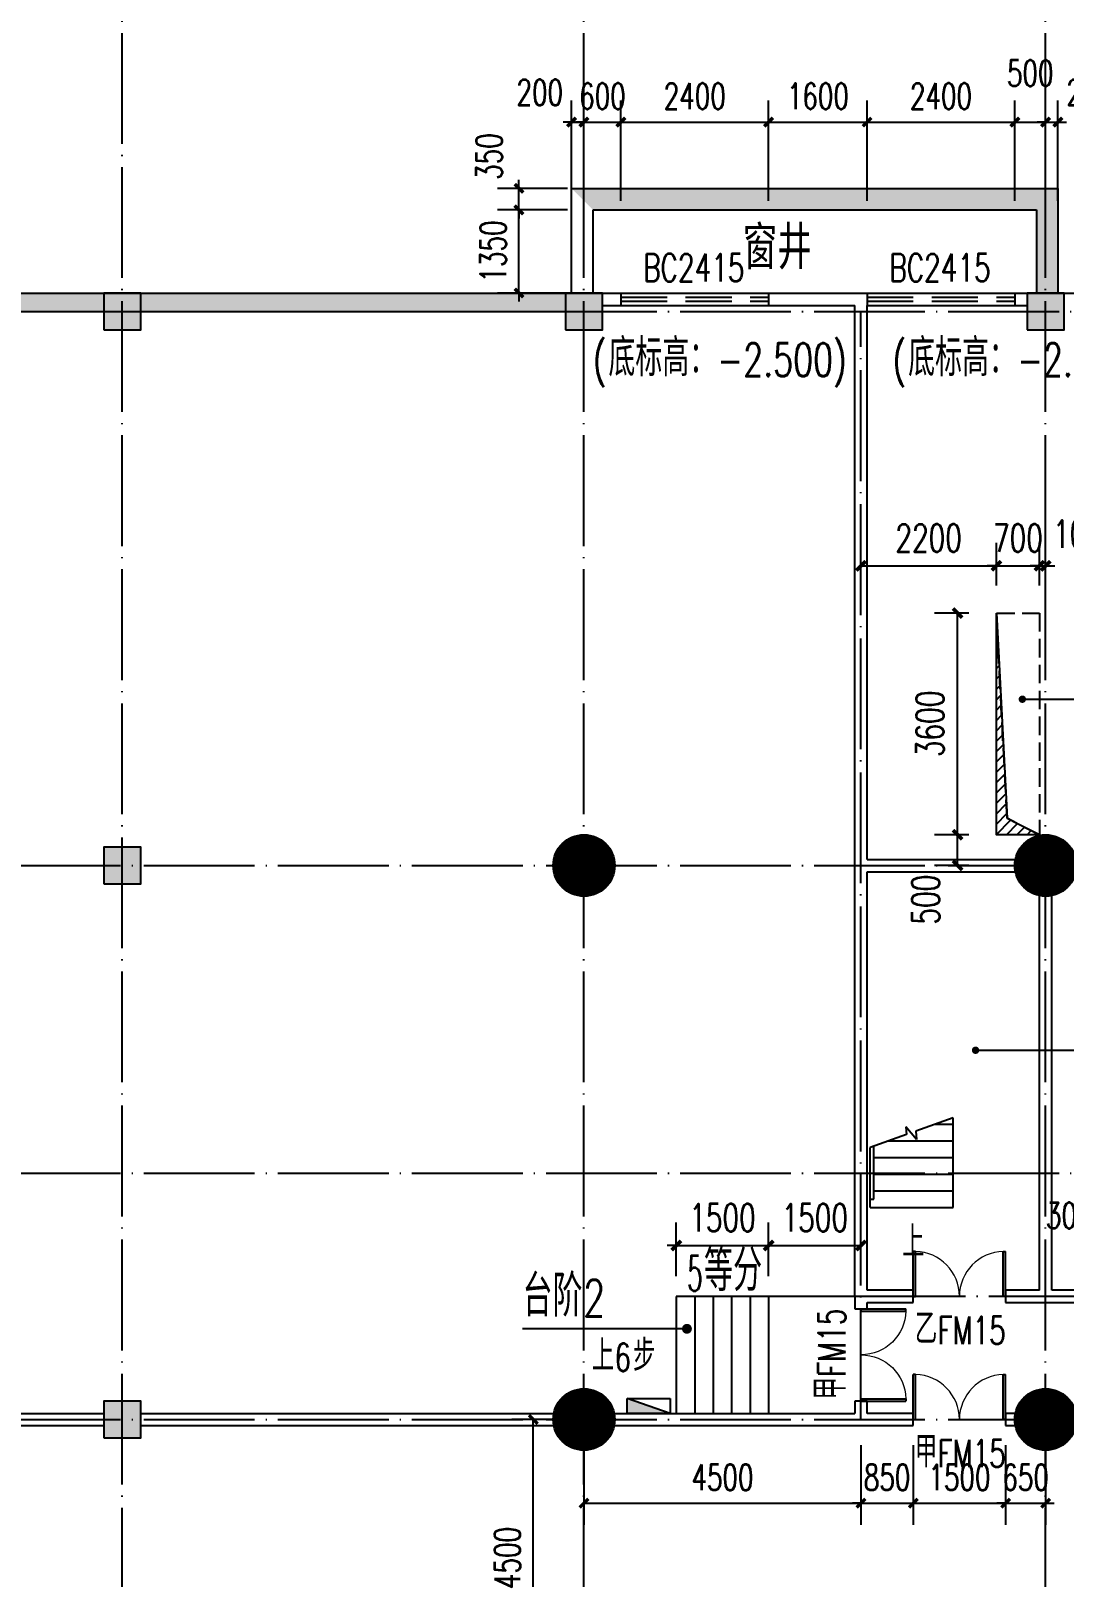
# Model space of a CAD drawing. Extents: x 246015 to 608740, y -108003 to 88400.
# Drawn here: x 428869 to 445654, y 21979 to 47097 of the extents above; entities that cross this region are included whole.
import ezdxf

# ---------------------------------------------------------------- set-up
doc = ezdxf.new("R2010")
doc.units = 0
doc.header["$LTSCALE"] = 3000
doc.header["$MEASUREMENT"] = 0
doc.header["$PDMODE"] = 1
doc.linetypes.add('DASH', pattern=[0.35, 0.25, -0.1])
doc.linetypes.add('DOTE', pattern=[2.42, 2, -0.2, 0.02, -0.2])
doc.layers.get('0').update_dxf_attribs({"linetype": 'CONTINUOUS'})
doc.layers.get('DEFPOINTS').update_dxf_attribs({"linetype": 'CONTINUOUS'})
for name, color, linetype in [('column', 9, 'CONTINUOUS'), ('DIM_LEAD', 3, 'CONTINUOUS'), ('DIM_SYMB', 3, 'CONTINUOUS'), ('dote', 1, 'DOTE'), ('PUB_DIM', 3, 'CONTINUOUS'), ('PUB_HATCH', 8, 'CONTINUOUS'), ('PUB_TEXT', 7, 'CONTINUOUS'), ('stair', 2, 'CONTINUOUS'), ('WALL', 9, 'CONTINUOUS'), ('WINDOW', 4, 'CONTINUOUS'), ('WINDOW_TEXT', 7, 'CONTINUOUS'), ('墙体-钢筋混凝土墙', 50, 'CONTINUOUS'), ('楼板洞口', 4, 'CONTINUOUS'), ('消火栓', 6, 'CONTINUOUS'), ('集水坑', 2, 'CONTINUOUS')]:
    doc.layers.add(name, color=color, linetype=linetype)
doc.layers.add('红线', color=7, linetype='CONTINUOUS', true_color=0xe0150b)
doc.styles.add('_SIMPLEX', font='SIMPLEX', dxfattribs={"width": 0.8, "bigfont": 'HZTXT'})
doc.styles.add('_TCH_DIM', font='SIMPLEX', dxfattribs={"bigfont": 'GBCBIG'})
doc.styles.add('_TCH_WINDOW', font='SIMPLEX', dxfattribs={"bigfont": 'GBCBIG'})
doc.styles.add('DIM_FONT', font='simplex.shx', dxfattribs={"width": 0.7, "bigfont": 'hztxt.shx'})
doc.dimstyles.new('DIMN140', dxfattribs={"dimscale": 1.4, "dimtxt": 300, "dimasz": 100, "dimexe": 250, "dimexo": 300, "dimgap": 150, "dimtad": 1, "dimdec": 0, "dimzin": 0, "dimdsep": 46, "dimtxsty": 'DIM_FONT', "dimblk": 'ARCHTICK', "dimcen": 0.09, "dimclrt": 7, "dimazin": 2, "dimtfac": 1, "dimtdec": 0, "dimtix": 1, "dimtmove": 2, "dimatfit": 3, "dimfxl": 0, "dimtolj": 1, "dimtzin": 0, "dimarcsym": 0})
doc.dimstyles.new('DIMN150', dxfattribs={"dimscale": 1.5, "dimtxt": 300, "dimasz": 100, "dimexe": 250, "dimexo": 300, "dimgap": 150, "dimtad": 1, "dimdec": 0, "dimzin": 0, "dimdsep": 46, "dimtxsty": 'DIM_FONT', "dimblk": 'ARCHTICK', "dimcen": 0.09, "dimclrt": 7, "dimazin": 2, "dimtfac": 1, "dimtdec": 0, "dimtix": 1, "dimtmove": 2, "dimatfit": 3, "dimfxl": 0, "dimtolj": 1, "dimtzin": 0, "dimarcsym": 0})

# ---------------------------------------------------------------- blocks, each defined once
blk = doc.blocks.new('_ARCHTICK')
at = {"color": 0, "linetype": 'ByBlock', "const_width": 0.4}
blk.add_lwpolyline([(-0.5, -0.5), (0.5, 0.5)], dxfattribs=at)
blk = doc.blocks.new('*D272')
at = {"layer": 'DEFPOINTS', "color": 0}
for p in [(444704, 24539), (445354, 24539), (445354, 23179)]:
    blk.add_point(p, dxfattribs=at)
at = {"layer": 'PUB_DIM', "color": 0, "lineweight": -2}
for p, q in [((444704, 24119), (444704, 22829)), ((445354, 24119), (445354, 22829)), ((444704, 23179), (444564, 23179)), ((444704, 23179), (445354, 23179)), ((445354, 23179), (445494, 23179))]:
    blk.add_line(p, q, dxfattribs=at)
at = {"layer": 'PUB_DIM', "color": 0, "lineweight": -2, "xscale": 140, "yscale": 140, "zscale": 140}
blk.add_blockref('_ARCHTICK', (444704, 23179), dxfattribs=at)
at = {"layer": 'PUB_DIM', "color": 0, "lineweight": -2, "xscale": 140, "yscale": 140, "zscale": 140, "rotation": 180}
blk.add_blockref('_ARCHTICK', (445354, 23179), dxfattribs=at)
at = {"layer": 'PUB_DIM', "color": 7, "insert": (445029, 23599), "char_height": 420, "attachment_point": 5, "style": 'DIM_FONT'}
blk.add_mtext('\\A1;650', dxfattribs=at)
blk = doc.blocks.new('*D273')
at = {"layer": 'DEFPOINTS', "color": 0}
for p in [(443204, 24539), (444704, 24539), (444704, 23179)]:
    blk.add_point(p, dxfattribs=at)
at = {"layer": 'PUB_DIM', "color": 0, "lineweight": -2}
for p, q in [((443204, 24119), (443204, 22829)), ((444704, 24119), (444704, 22829)), ((443204, 23179), (444704, 23179))]:
    blk.add_line(p, q, dxfattribs=at)
at = {"layer": 'PUB_DIM', "color": 0, "lineweight": -2, "xscale": 140, "yscale": 140, "zscale": 140, "rotation": 180}
blk.add_blockref('_ARCHTICK', (443204, 23179), dxfattribs=at)
at = {"layer": 'PUB_DIM', "color": 0, "lineweight": -2, "xscale": 140, "yscale": 140, "zscale": 140}
blk.add_blockref('_ARCHTICK', (444704, 23179), dxfattribs=at)
at = {"layer": 'PUB_DIM', "color": 7, "insert": (443954, 23599), "char_height": 420, "attachment_point": 5, "style": 'DIM_FONT'}
blk.add_mtext('\\A1;1500', dxfattribs=at)
blk = doc.blocks.new('*D274')
at = {"layer": 'DEFPOINTS', "color": 0}
for p in [(442354, 24539), (443204, 24539), (443204, 23179)]:
    blk.add_point(p, dxfattribs=at)
at = {"layer": 'PUB_DIM', "color": 0, "lineweight": -2}
for p, q in [((442354, 24119), (442354, 22829)), ((443204, 24119), (443204, 22829)), ((442354, 23179), (442214, 23179)), ((442354, 23179), (443204, 23179)), ((443204, 23179), (443344, 23179))]:
    blk.add_line(p, q, dxfattribs=at)
at = {"layer": 'PUB_DIM', "color": 0, "lineweight": -2, "xscale": 140, "yscale": 140, "zscale": 140}
blk.add_blockref('_ARCHTICK', (442354, 23179), dxfattribs=at)
at = {"layer": 'PUB_DIM', "color": 0, "lineweight": -2, "xscale": 140, "yscale": 140, "zscale": 140, "rotation": 180}
blk.add_blockref('_ARCHTICK', (443204, 23179), dxfattribs=at)
at = {"layer": 'PUB_DIM', "color": 7, "insert": (442779, 23599), "char_height": 420, "attachment_point": 5, "style": 'DIM_FONT'}
blk.add_mtext('\\A1;850', dxfattribs=at)
blk = doc.blocks.new('*D275')
at = {"layer": 'DEFPOINTS', "color": 0}
for p in [(437854, 24539), (442354, 24539), (442354, 23179)]:
    blk.add_point(p, dxfattribs=at)
at = {"layer": 'PUB_DIM', "color": 0, "lineweight": -2}
for p, q in [((437854, 24119), (437854, 22829)), ((442354, 24119), (442354, 22829)), ((437854, 23179), (442354, 23179))]:
    blk.add_line(p, q, dxfattribs=at)
at = {"layer": 'PUB_DIM', "color": 0, "lineweight": -2, "xscale": 140, "yscale": 140, "zscale": 140, "rotation": 180}
blk.add_blockref('_ARCHTICK', (437854, 23179), dxfattribs=at)
at = {"layer": 'PUB_DIM', "color": 0, "lineweight": -2, "xscale": 140, "yscale": 140, "zscale": 140}
blk.add_blockref('_ARCHTICK', (442354, 23179), dxfattribs=at)
at = {"layer": 'PUB_DIM', "color": 7, "insert": (440104, 23599), "char_height": 420, "attachment_point": 5, "style": 'DIM_FONT'}
blk.add_mtext('\\A1;4500', dxfattribs=at)
blk = doc.blocks.new('*D544')
at = {"layer": 'DEFPOINTS', "color": 0}
for p in [(437030, 24539), (437854, 24539), (437854, 20039)]:
    blk.add_point(p, dxfattribs=at)
at = {"layer": 'PUB_DIM', "color": 0, "lineweight": -2}
for p, q in [((437434, 24539), (436680, 24539)), ((437030, 20039), (437030, 24539)), ((437434, 20039), (436680, 20039))]:
    blk.add_line(p, q, dxfattribs=at)
at = {"layer": 'PUB_DIM', "color": 0, "lineweight": -2, "xscale": 140, "yscale": 140, "zscale": 140}
for p, rotation in [((437030, 24539), 90), ((437030, 20039), 270)]:
    blk.add_blockref('_ARCHTICK', p, dxfattribs=dict(at, rotation=rotation))
at = {"layer": 'PUB_DIM', "color": 7, "insert": (436610, 22289), "char_height": 420, "attachment_point": 5, "rotation": 90, "style": 'DIM_FONT'}
blk.add_mtext('\\A1;4500', dxfattribs=at)
blk = doc.blocks.new('*D546')
at = {"layer": 'DEFPOINTS', "color": 0}
for p in [(446554, 27370), (446254, 26439), (446554, 26439)]:
    blk.add_point(p, dxfattribs=at)
at = {"layer": 'PUB_DIM', "color": 0, "lineweight": -2}
for p, q in [((446254, 26859), (446254, 27720)), ((446554, 26859), (446554, 27720)), ((446254, 27370), (446114, 27370)), ((446254, 27370), (446554, 27370)), ((446554, 27370), (446694, 27370))]:
    blk.add_line(p, q, dxfattribs=at)
at = {"layer": 'PUB_DIM', "color": 0, "lineweight": -2, "xscale": 140, "yscale": 140, "zscale": 140}
blk.add_blockref('_ARCHTICK', (446254, 27370), dxfattribs=at)
at = {"layer": 'PUB_DIM', "color": 0, "lineweight": -2, "xscale": 140, "yscale": 140, "zscale": 140, "rotation": 180}
blk.add_blockref('_ARCHTICK', (446554, 27370), dxfattribs=at)
at = {"layer": 'PUB_DIM', "color": 7, "insert": (445736, 27853), "char_height": 420, "attachment_point": 5, "style": 'DIM_FONT'}
blk.add_mtext('\\A1;300', dxfattribs=at)
blk = doc.blocks.new('*D602')
at = {"layer": 'DEFPOINTS', "color": 0}
for p in [(437854, 45616), (437654, 43916), (437854, 43916)]:
    blk.add_point(p, dxfattribs=at)
at = {"layer": 'PUB_DIM', "color": 0, "lineweight": -2}
for p, q in [((437654, 44336), (437654, 45966)), ((437854, 44336), (437854, 45966)), ((437654, 45616), (437514, 45616)), ((437654, 45616), (437854, 45616)), ((437854, 45616), (437994, 45616))]:
    blk.add_line(p, q, dxfattribs=at)
at = {"layer": 'PUB_DIM', "color": 0, "lineweight": -2, "xscale": 140, "yscale": 140, "zscale": 140}
blk.add_blockref('_ARCHTICK', (437654, 45616), dxfattribs=at)
at = {"layer": 'PUB_DIM', "color": 0, "lineweight": -2, "xscale": 140, "yscale": 140, "zscale": 140, "rotation": 180}
blk.add_blockref('_ARCHTICK', (437854, 45616), dxfattribs=at)
at = {"layer": 'PUB_DIM', "color": 7, "insert": (437136, 46099), "char_height": 420, "attachment_point": 5, "style": 'DIM_FONT'}
blk.add_mtext('\\A1;200', dxfattribs=at)
blk = doc.blocks.new('*D603')
at = {"layer": 'DEFPOINTS', "color": 0}
for p in [(438454, 45616), (437854, 43916), (438454, 43916)]:
    blk.add_point(p, dxfattribs=at)
at = {"layer": 'PUB_DIM', "color": 0, "lineweight": -2}
for p, q in [((437854, 44336), (437854, 45966)), ((438454, 44336), (438454, 45966)), ((437854, 45616), (437714, 45616)), ((437854, 45616), (438454, 45616)), ((438454, 45616), (438594, 45616))]:
    blk.add_line(p, q, dxfattribs=at)
at = {"layer": 'PUB_DIM', "color": 0, "lineweight": -2, "xscale": 140, "yscale": 140, "zscale": 140}
blk.add_blockref('_ARCHTICK', (437854, 45616), dxfattribs=at)
at = {"layer": 'PUB_DIM', "color": 0, "lineweight": -2, "xscale": 140, "yscale": 140, "zscale": 140, "rotation": 180}
blk.add_blockref('_ARCHTICK', (438454, 45616), dxfattribs=at)
at = {"layer": 'PUB_DIM', "color": 7, "insert": (438154, 46036), "char_height": 420, "attachment_point": 5, "style": 'DIM_FONT'}
blk.add_mtext('\\A1;600', dxfattribs=at)
blk = doc.blocks.new('*D604')
at = {"layer": 'DEFPOINTS', "color": 0}
for p in [(440854, 45616), (438454, 43916), (440854, 43916)]:
    blk.add_point(p, dxfattribs=at)
at = {"layer": 'PUB_DIM', "color": 0, "lineweight": -2}
for p, q in [((438454, 44336), (438454, 45966)), ((440854, 44336), (440854, 45966)), ((438454, 45616), (440854, 45616))]:
    blk.add_line(p, q, dxfattribs=at)
at = {"layer": 'PUB_DIM', "color": 0, "lineweight": -2, "xscale": 140, "yscale": 140, "zscale": 140, "rotation": 180}
blk.add_blockref('_ARCHTICK', (438454, 45616), dxfattribs=at)
at = {"layer": 'PUB_DIM', "color": 0, "lineweight": -2, "xscale": 140, "yscale": 140, "zscale": 140}
blk.add_blockref('_ARCHTICK', (440854, 45616), dxfattribs=at)
at = {"layer": 'PUB_DIM', "color": 7, "insert": (439654, 46036), "char_height": 420, "attachment_point": 5, "style": 'DIM_FONT'}
blk.add_mtext('\\A1;2400', dxfattribs=at)
blk = doc.blocks.new('*D605')
at = {"layer": 'DEFPOINTS', "color": 0}
for p in [(442454, 45616), (440854, 43916), (442454, 43916)]:
    blk.add_point(p, dxfattribs=at)
at = {"layer": 'PUB_DIM', "color": 0, "lineweight": -2}
for p, q in [((440854, 44336), (440854, 45966)), ((442454, 44336), (442454, 45966)), ((440854, 45616), (442454, 45616))]:
    blk.add_line(p, q, dxfattribs=at)
at = {"layer": 'PUB_DIM', "color": 0, "lineweight": -2, "xscale": 140, "yscale": 140, "zscale": 140, "rotation": 180}
blk.add_blockref('_ARCHTICK', (440854, 45616), dxfattribs=at)
at = {"layer": 'PUB_DIM', "color": 0, "lineweight": -2, "xscale": 140, "yscale": 140, "zscale": 140}
blk.add_blockref('_ARCHTICK', (442454, 45616), dxfattribs=at)
at = {"layer": 'PUB_DIM', "color": 7, "insert": (441654, 46036), "char_height": 420, "attachment_point": 5, "style": 'DIM_FONT'}
blk.add_mtext('\\A1;1600', dxfattribs=at)
blk = doc.blocks.new('*D606')
at = {"layer": 'DEFPOINTS', "color": 0}
for p in [(444854, 45616), (442454, 43916), (444854, 43916)]:
    blk.add_point(p, dxfattribs=at)
at = {"layer": 'PUB_DIM', "color": 0, "lineweight": -2}
for p, q in [((442454, 44336), (442454, 45966)), ((444854, 44336), (444854, 45966)), ((442454, 45616), (444854, 45616))]:
    blk.add_line(p, q, dxfattribs=at)
at = {"layer": 'PUB_DIM', "color": 0, "lineweight": -2, "xscale": 140, "yscale": 140, "zscale": 140, "rotation": 180}
blk.add_blockref('_ARCHTICK', (442454, 45616), dxfattribs=at)
at = {"layer": 'PUB_DIM', "color": 0, "lineweight": -2, "xscale": 140, "yscale": 140, "zscale": 140}
blk.add_blockref('_ARCHTICK', (444854, 45616), dxfattribs=at)
at = {"layer": 'PUB_DIM', "color": 7, "insert": (443654, 46036), "char_height": 420, "attachment_point": 5, "style": 'DIM_FONT'}
blk.add_mtext('\\A1;2400', dxfattribs=at)
blk = doc.blocks.new('*D607')
at = {"layer": 'DEFPOINTS', "color": 0}
for p in [(445354, 45616), (444854, 43916), (445354, 43916)]:
    blk.add_point(p, dxfattribs=at)
at = {"layer": 'PUB_DIM', "color": 0, "lineweight": -2}
for p, q in [((444854, 44336), (444854, 45966)), ((445354, 44336), (445354, 45966)), ((444854, 45616), (445354, 45616))]:
    blk.add_line(p, q, dxfattribs=at)
at = {"layer": 'PUB_DIM', "color": 0, "lineweight": -2, "xscale": 140, "yscale": 140, "zscale": 140, "rotation": 180}
blk.add_blockref('_ARCHTICK', (444854, 45616), dxfattribs=at)
at = {"layer": 'PUB_DIM', "color": 0, "lineweight": -2, "xscale": 140, "yscale": 140, "zscale": 140}
blk.add_blockref('_ARCHTICK', (445354, 45616), dxfattribs=at)
at = {"layer": 'PUB_DIM', "color": 7, "insert": (445104, 46410), "char_height": 420, "attachment_point": 5, "style": 'DIM_FONT'}
blk.add_mtext('\\A1;500', dxfattribs=at)
blk = doc.blocks.new('*D608')
at = {"layer": 'DEFPOINTS', "color": 0}
for p in [(445554, 45616), (445354, 43916), (445554, 43916)]:
    blk.add_point(p, dxfattribs=at)
at = {"layer": 'PUB_DIM', "color": 0, "lineweight": -2}
for p, q in [((445354, 44336), (445354, 45966)), ((445554, 44336), (445554, 45966)), ((445354, 45616), (445214, 45616)), ((445354, 45616), (445554, 45616)), ((445554, 45616), (445694, 45616))]:
    blk.add_line(p, q, dxfattribs=at)
at = {"layer": 'PUB_DIM', "color": 0, "lineweight": -2, "xscale": 140, "yscale": 140, "zscale": 140}
blk.add_blockref('_ARCHTICK', (445354, 45616), dxfattribs=at)
at = {"layer": 'PUB_DIM', "color": 0, "lineweight": -2, "xscale": 140, "yscale": 140, "zscale": 140, "rotation": 180}
blk.add_blockref('_ARCHTICK', (445554, 45616), dxfattribs=at)
at = {"layer": 'PUB_DIM', "color": 7, "insert": (446072, 46099), "char_height": 420, "attachment_point": 5, "style": 'DIM_FONT'}
blk.add_mtext('\\A1;200', dxfattribs=at)
blk = doc.blocks.new('*D620')
at = {"layer": 'DEFPOINTS', "color": 0}
for p in [(436798, 44189), (438004, 44189), (438004, 42839)]:
    blk.add_point(p, dxfattribs=at)
at = {"layer": 'PUB_DIM', "color": 0, "lineweight": -2}
for p, q in [((436798, 44189), (436798, 44329)), ((437584, 44189), (436448, 44189)), ((436798, 42839), (436798, 44189)), ((437584, 42839), (436448, 42839)), ((436798, 42839), (436798, 42699))]:
    blk.add_line(p, q, dxfattribs=at)
at = {"layer": 'PUB_DIM', "color": 0, "lineweight": -2, "xscale": 140, "yscale": 140, "zscale": 140}
for p, rotation in [((436798, 44189), 270), ((436798, 42839), 90)]:
    blk.add_blockref('_ARCHTICK', p, dxfattribs=dict(at, rotation=rotation))
at = {"layer": 'PUB_DIM', "color": 7, "insert": (436378, 43514), "char_height": 420, "attachment_point": 5, "rotation": 90, "style": 'DIM_FONT'}
blk.add_mtext('\\A1;1350', dxfattribs=at)
blk = doc.blocks.new('*D621')
at = {"layer": 'DEFPOINTS', "color": 0}
for p in [(436798, 44539), (438004, 44539), (438004, 44189)]:
    blk.add_point(p, dxfattribs=at)
at = {"layer": 'PUB_DIM', "color": 0, "lineweight": -2}
for p, q in [((437584, 44539), (436448, 44539)), ((436798, 44539), (436798, 44679)), ((436798, 44189), (436798, 44539)), ((437584, 44189), (436448, 44189)), ((436798, 44189), (436798, 44049))]:
    blk.add_line(p, q, dxfattribs=at)
at = {"layer": 'PUB_DIM', "color": 0, "lineweight": -2, "xscale": 140, "yscale": 140, "zscale": 140}
for p, rotation in [((436798, 44539), 270), ((436798, 44189), 90)]:
    blk.add_blockref('_ARCHTICK', p, dxfattribs=dict(at, rotation=rotation))
at = {"layer": 'PUB_DIM', "color": 7, "insert": (436315, 45057), "char_height": 420, "attachment_point": 5, "rotation": 90, "style": 'DIM_FONT'}
blk.add_mtext('\\A1;350', dxfattribs=at)
blk = doc.blocks.new('*D673')
at = {"layer": 'DEFPOINTS', "color": 0}
for p in [(443924, 37639), (444554, 37639), (444554, 34039)]:
    blk.add_point(p, dxfattribs=at)
at = {"layer": 'PUB_DIM', "color": 0, "lineweight": -2}
for p, q in [((444104, 37639), (443549, 37639)), ((443924, 34039), (443924, 37639)), ((444104, 34039), (443549, 34039))]:
    blk.add_line(p, q, dxfattribs=at)
at = {"layer": 'PUB_DIM', "color": 0, "lineweight": -2, "xscale": 150, "yscale": 150, "zscale": 150}
for p, rotation in [((443924, 37639), 90), ((443924, 34039), 270)]:
    blk.add_blockref('_ARCHTICK', p, dxfattribs=dict(at, rotation=rotation))
at = {"layer": 'PUB_DIM', "color": 7, "insert": (443474, 35839), "char_height": 450, "attachment_point": 5, "rotation": 90, "style": 'DIM_FONT'}
blk.add_mtext('\\A1;3600', dxfattribs=at)
blk = doc.blocks.new('*D674')
at = {"layer": 'DEFPOINTS', "color": 0}
for p in [(443924, 34039), (444554, 34039), (444554, 33539)]:
    blk.add_point(p, dxfattribs=at)
at = {"layer": 'PUB_DIM', "color": 0, "lineweight": -2}
for p, q in [((444104, 34039), (443549, 34039)), ((443924, 33539), (443924, 34039)), ((444104, 33539), (443549, 33539))]:
    blk.add_line(p, q, dxfattribs=at)
at = {"layer": 'PUB_DIM', "color": 0, "lineweight": -2, "xscale": 150, "yscale": 150, "zscale": 150}
for p, rotation in [((443924, 34039), 90), ((443924, 33539), 270)]:
    blk.add_blockref('_ARCHTICK', p, dxfattribs=dict(at, rotation=rotation))
at = {"layer": 'PUB_DIM', "color": 7, "insert": (443407, 32984), "char_height": 450, "attachment_point": 5, "rotation": 90, "style": 'DIM_FONT'}
blk.add_mtext('\\A1;500', dxfattribs=at)
blk = doc.blocks.new('*D675')
at = {"layer": 'DEFPOINTS', "color": 0}
for p in [(445354, 38408), (445254, 37639), (445354, 37639)]:
    blk.add_point(p, dxfattribs=at)
at = {"layer": 'PUB_DIM', "color": 0, "lineweight": -2}
for p, q in [((445254, 38089), (445254, 38783)), ((445354, 38089), (445354, 38783)), ((445254, 38408), (445104, 38408)), ((445254, 38408), (445354, 38408)), ((445354, 38408), (445504, 38408))]:
    blk.add_line(p, q, dxfattribs=at)
at = {"layer": 'PUB_DIM', "color": 0, "lineweight": -2, "xscale": 150, "yscale": 150, "zscale": 150}
blk.add_blockref('_ARCHTICK', (445254, 38408), dxfattribs=at)
at = {"layer": 'PUB_DIM', "color": 0, "lineweight": -2, "xscale": 150, "yscale": 150, "zscale": 150, "rotation": 180}
blk.add_blockref('_ARCHTICK', (445354, 38408), dxfattribs=at)
at = {"layer": 'PUB_DIM', "color": 7, "insert": (445879, 38925), "char_height": 450, "attachment_point": 5, "style": 'DIM_FONT'}
blk.add_mtext('\\A1;100', dxfattribs=at)
blk = doc.blocks.new('*D676')
at = {"layer": 'DEFPOINTS', "color": 0}
for p in [(445254, 38408), (444554, 37639), (445254, 37639)]:
    blk.add_point(p, dxfattribs=at)
at = {"layer": 'PUB_DIM', "color": 0, "lineweight": -2}
for p, q in [((444554, 38089), (444554, 38783)), ((445254, 38089), (445254, 38783)), ((444554, 38408), (444404, 38408)), ((444554, 38408), (445254, 38408)), ((445254, 38408), (445404, 38408))]:
    blk.add_line(p, q, dxfattribs=at)
at = {"layer": 'PUB_DIM', "color": 0, "lineweight": -2, "xscale": 150, "yscale": 150, "zscale": 150}
blk.add_blockref('_ARCHTICK', (444554, 38408), dxfattribs=at)
at = {"layer": 'PUB_DIM', "color": 0, "lineweight": -2, "xscale": 150, "yscale": 150, "zscale": 150, "rotation": 180}
blk.add_blockref('_ARCHTICK', (445254, 38408), dxfattribs=at)
at = {"layer": 'PUB_DIM', "color": 7, "insert": (444904, 38858), "char_height": 450, "attachment_point": 5, "style": 'DIM_FONT'}
blk.add_mtext('\\A1;700', dxfattribs=at)
blk = doc.blocks.new('*D677')
at = {"layer": 'DEFPOINTS', "color": 0}
for p in [(444554, 38408), (442354, 37639), (444554, 37639)]:
    blk.add_point(p, dxfattribs=at)
at = {"layer": 'PUB_DIM', "color": 0, "lineweight": -2}
for p, q in [((442354, 38089), (442354, 38783)), ((444554, 38089), (444554, 38783)), ((442354, 38408), (444554, 38408))]:
    blk.add_line(p, q, dxfattribs=at)
at = {"layer": 'PUB_DIM', "color": 0, "lineweight": -2, "xscale": 150, "yscale": 150, "zscale": 150, "rotation": 180}
blk.add_blockref('_ARCHTICK', (442354, 38408), dxfattribs=at)
at = {"layer": 'PUB_DIM', "color": 0, "lineweight": -2, "xscale": 150, "yscale": 150, "zscale": 150}
blk.add_blockref('_ARCHTICK', (444554, 38408), dxfattribs=at)
at = {"layer": 'PUB_DIM', "color": 7, "insert": (443454, 38858), "char_height": 450, "attachment_point": 5, "style": 'DIM_FONT'}
blk.add_mtext('\\A1;2200', dxfattribs=at)
blk = doc.blocks.new('*D973')
at = {"layer": 'DEFPOINTS', "color": 0}
for p in [(442354, 27366), (440854, 26415), (442354, 26415)]:
    blk.add_point(p, dxfattribs=at)
at = {"layer": 'PUB_DIM', "color": 0, "lineweight": -2}
for p, q in [((440854, 26865), (440854, 27741)), ((442354, 26865), (442354, 27741)), ((440854, 27366), (442354, 27366))]:
    blk.add_line(p, q, dxfattribs=at)
at = {"layer": 'PUB_DIM', "color": 0, "lineweight": -2, "xscale": 150, "yscale": 150, "zscale": 150, "rotation": 180}
blk.add_blockref('_ARCHTICK', (440854, 27366), dxfattribs=at)
at = {"layer": 'PUB_DIM', "color": 0, "lineweight": -2, "xscale": 150, "yscale": 150, "zscale": 150}
blk.add_blockref('_ARCHTICK', (442354, 27366), dxfattribs=at)
at = {"layer": 'PUB_DIM', "color": 7, "insert": (441604, 27816), "char_height": 450, "attachment_point": 5, "style": 'DIM_FONT'}
blk.add_mtext('\\A1;1500', dxfattribs=at)
blk = doc.blocks.new('*D974')
at = {"layer": 'DEFPOINTS', "color": 0}
for p in [(440854, 27366), (439354, 26415), (440854, 26415)]:
    blk.add_point(p, dxfattribs=at)
at = {"layer": 'PUB_DIM', "color": 0, "lineweight": -2}
for p, q in [((439354, 26865), (439354, 27741)), ((440854, 26865), (440854, 27741)), ((439354, 27366), (439204, 27366)), ((439354, 27366), (440854, 27366)), ((440854, 27366), (441004, 27366))]:
    blk.add_line(p, q, dxfattribs=at)
at = {"layer": 'PUB_DIM', "color": 0, "lineweight": -2, "xscale": 150, "yscale": 150, "zscale": 150}
blk.add_blockref('_ARCHTICK', (439354, 27366), dxfattribs=at)
at = {"layer": 'PUB_DIM', "color": 0, "lineweight": -2, "xscale": 150, "yscale": 150, "zscale": 150, "rotation": 180}
blk.add_blockref('_ARCHTICK', (440854, 27366), dxfattribs=at)
at = {"layer": 'PUB_DIM', "color": 7, "insert": (440104, 27816), "char_height": 450, "attachment_point": 5, "style": 'DIM_FONT'}
blk.add_mtext('\\A1;1500', dxfattribs=at)
blk = doc.blocks.new('_FZH')
blk.add_lwpolyline([(-0.5, -0.5), (0.5, -0.5), (0.5, 0.5), (-0.5, 0.5)], close=True)
at = {"layer": 'PUB_HATCH'}
blk.add_solid([(-0.5, -0.5), (0.5, -0.5), (-0.5, 0.5), (0.5, 0.5)], dxfattribs=at)
blk = doc.blocks.new('_YZH')
blk.add_circle((0, 0), 0.5)
at = {"layer": 'PUB_HATCH', "const_width": 0.5}
blk.add_lwpolyline([(-0.25, 0, 1), (0.25, 0, 1)], format="xyb", close=True, dxfattribs=at)
blk = doc.blocks.new('$DorLib2D$00000002')
for p, q in [((-0.5, 0), (-0.5, 0.4875)), ((-0.475, 0.4875), (-0.5, 0.4875)), ((-0.475, 0), (-0.475, 0.4875)), ((0.475, 0), (0.475, 0.4875)), ((0.475, 0.4875), (0.5, 0.4875)), ((0.5, 0), (0.5, 0.4875)), ((-0.5, 0), (-0.475, 0)), ((0.5, 0), (0.475, 0))]:
    blk.add_line(p, q)
at = {"lineweight": 13}
for centre, start, end in [((-0.4875, 0), 0, 88.53072), ((0.4875, 0), 91.46928, 180)]:
    blk.add_arc(centre, 0.4875, start, end, dxfattribs=at)
blk = doc.blocks.new('$TwtSys$00000434')
for p, q in [((-0.5, 0.5), (-0.5, -0.5)), ((-0.5, -0.5), (0.5, 0.5)), ((0.5, 0.5), (-0.5, 0.5)), ((0.5, -0.5), (0.5, 0.5)), ((-0.5, -0.5), (0.5, -0.5))]:
    blk.add_line(p, q)
blk.add_solid([(0.5, -0.5), (0.5, 0.5), (-0.5, -0.5)])

msp = doc.modelspace()

# ---------------------------------------------------------------- hatches: boundary and pattern name
at = {"layer": 'PUB_HATCH'}
for points in [[(437653.9, 44538.6), (438003.9, 44188.6), (445203.9, 44188.6), (445553.9, 44538.6)], [(445203.9, 42838.6), (445553.9, 42838.6), (445553.9, 44538.6), (445203.9, 44188.6)], [(437553.9, 42538.6), (437553.9, 42838.6), (423153.9, 42838.6), (423153.9, 42538.6)]]:
    msp.add_hatch(color=256, dxfattribs=at).paths.add_polyline_path(points)
at = {"layer": '楼板洞口'}
h = msp.add_hatch(dxfattribs=at)
h.set_pattern_fill('ANSI31', color=256, scale=75, style=0)
h.set_pattern_definition([(45, (0, 0), (-84.1899, 84.1899), [])])
h.paths.add_polyline_path([(444553.9, 37638.6), (444726.8, 34305.9), (445253.9, 34038.6), (444553.9, 34038.6)])

# ---------------------------------------------------------------- linework, layer by layer
at = {"layer": 'DIM_LEAD'}
for p, q in [((444976.1, 36240.3), (445651.5, 36240.3)), ((445651.5, 36240.3), (448894.1, 36240.3)), ((444215.8, 30537.2), (445198, 30537.2)), ((445198, 30537.2), (449900.7, 30537.2)), ((438712.5, 26012), (436856.9, 26012)), ((439527, 26012), (438712.5, 26012))]:
    msp.add_line(p, q, dxfattribs=at)
for points, const_width in [([(444946.1, 36240.3, 1), (445006.1, 36240.3, 1)], 60), ([(444185.8, 30537.2, 1), (444245.8, 30537.2, 1)], 60), ([(439567, 26012, 1), (439487, 26012, 1)], 80)]:
    msp.add_lwpolyline(points, format="xyb", close=True, dxfattribs=dict(at, const_width=const_width))
at = {"layer": 'DIM_SYMB'}
for points in [[(443178.9, 27849, 0, 0, 0), (443178.9, 28614, 120, 0, 0), (443178.9, 29064, 0, 0, 0)], [(439102.8, 25588.6, 0, 0, 0), (440403.5, 25588.6, 120, 0, 0), (440853.5, 25588.6, 0, 0, 0)]]:
    msp.add_lwpolyline(points, format="xyseb", dxfattribs=at)
at = {"layer": 'dote', "ltscale": 0.3}
for p, q in [((430353.9, -81061.4), (430353.9, 53538.6)), ((437853.9, -81061.4), (437853.9, 53538.6)), ((445353.9, -81061.4), (445353.9, 53538.6)), ((295667.9, 42538.6), (554353.9, 42538.6)), ((442353.9, 24538.6), (442353.9, 42538.6)), ((295667.9, 33538.6), (554353.9, 33538.6)), ((295667.9, 28538.6), (554353.9, 28538.6)), ((463655.1, 26538.6), (441353.9, 26538.6)), ((295667.9, 24538.6), (554353.9, 24538.6))]:
    msp.add_line(p, q, dxfattribs=at)
at = {"layer": 'stair'}
for p, q in [((443853.9, 29442), (443244.6, 29222.6)), ((443853.9, 27984), (443853.9, 29442)), ((443094.3, 29168.5), (442503.9, 28956)), ((443255.9, 29088.1), (443083.7, 29294.8)), ((443083.7, 29294.8), (443094.3, 29168.5)), ((443244.6, 29222.6), (443255.9, 29088.1)), ((443553.9, 29334), (443853.9, 29334)), ((442503.9, 28119), (442503.9, 28956)), ((442503.9, 28119), (442503.9, 28956)), ((442563.9, 28119), (442563.9, 28977.6)), ((442803.9, 29064), (443853.9, 29064)), ((442563.9, 28794), (443853.9, 28794)), ((442563.9, 28524), (443853.9, 28524)), ((442563.9, 28254), (443853.9, 28254)), ((442503.9, 27984), (442503.9, 28119)), ((442503.9, 28119), (442563.9, 28119)), ((442503.9, 27984), (443853.9, 27984)), ((442253.9, 26538.6), (439353.5, 26538.6)), ((439353.5, 26538.6), (439353.5, 24638.6)), ((439653.5, 26538.6), (439653.5, 24638.6)), ((439953.5, 26538.6), (439953.5, 24638.6)), ((440253.5, 26538.6), (440253.5, 24638.6)), ((440553.5, 26538.6), (440553.5, 24638.6)), ((440853.5, 26538.6), (440853.5, 24638.6))]:
    msp.add_line(p, q, dxfattribs=at)
msp.add_lwpolyline([(299553.9, 3467.8), (299553.9, 28838.6), (316453.9, 28838.6), (316453.9, 27409.7), (323493.1, 28025.5), (322800.2, 35945.3, -0.0349916), (393128.8, 42129.1), (393066.7, 42838.6), (467189.2, 42838.6), (467163, 42538.6), (467127.7, 42135.3, -0.0358539), (537955.2, 35916.1), (536854.9, 23339.1), (538648, 23182.2), (537798.3, 13438.6), (553653.9, 13438.6), (553653.9, -20761.4), (454653.9, -20761.4), (454653.9, -29761.4), (393186.2, -29761.4), (325560.9, -48546.2), (299553.9, 3467.8)], format="xyb", close=True, dxfattribs=at)
at = {"layer": 'WALL'}
for p, q in [((437653.9, 42838.6), (437653.9, 44538.6)), ((437653.9, 44538.6), (445553.9, 44538.6)), ((445553.9, 44538.6), (445553.9, 42838.6)), ((438003.9, 42838.6), (438003.9, 44188.6)), ((438003.9, 44188.6), (445203.9, 44188.6)), ((445203.9, 44188.6), (445203.9, 42838.6)), ((423153.9, 42838.6), (437553.9, 42838.6)), ((438153.9, 42838.6), (442353.9, 42838.6)), ((442353.9, 42838.6), (445053.9, 42838.6)), ((423153.9, 42538.6), (437553.9, 42538.6)), ((438153.9, 42638.6), (442253.9, 42638.6)), ((442253.9, 33538.6), (442253.9, 42638.6)), ((442453.9, 42638.6), (445053.9, 42638.6)), ((442453.9, 33638.6), (442453.9, 42638.6)), ((442253.9, 26538.6), (442253.9, 33538.6)), ((442453.9, 33638.6), (444864, 33638.6)), ((442453.9, 26638.6), (442453.9, 33438.6)), ((442453.9, 33438.6), (444864, 33438.6)), ((445253.9, 26638.6), (445253.9, 33048.7)), ((445453.9, 26638.6), (445453.9, 33048.7)), ((443203.9, 26638.6), (442453.9, 26638.6)), ((443203.9, 26438.6), (443203.9, 26638.6)), ((445253.9, 26638.6), (444703.9, 26638.6)), ((444703.9, 26638.6), (444703.9, 26438.6)), ((449853.9, 26638.6), (445453.9, 26638.6)), ((442253.9, 26538.6), (442253.9, 26338.6)), ((442453.9, 26438.6), (443203.9, 26438.6)), ((442453.9, 26338.6), (442453.9, 26438.6)), ((444703.9, 26438.6), (445353.9, 26438.6)), ((445353.9, 26438.6), (449853.9, 26438.6)), ((442253.9, 26338.6), (442453.9, 26338.6)), ((415843.8, 24638.6), (430053.9, 24638.6)), ((430653.9, 24638.6), (437364, 24638.6)), ((438343.8, 24638.6), (442253.9, 24638.6)), ((442453.9, 24838.6), (442253.9, 24838.6)), ((442253.9, 24838.6), (442253.9, 24638.6)), ((442453.9, 24638.6), (442453.9, 24838.6)), ((443203.9, 24638.6), (442453.9, 24638.6)), ((443203.9, 24438.6), (443203.9, 24638.6)), ((444853.9, 24638.6), (444703.9, 24638.6)), ((444703.9, 24638.6), (444703.9, 24438.6)), ((415843.8, 24438.6), (430053.9, 24438.6)), ((430653.9, 24438.6), (437364, 24438.6)), ((438343.8, 24438.6), (442353.9, 24438.6)), ((442353.9, 24438.6), (443203.9, 24438.6)), ((444703.9, 24438.6), (444853.9, 24438.6))]:
    msp.add_line(p, q, dxfattribs=at)
at = {"layer": 'WINDOW', "linetype": 'DASH'}
for p, q in [((438453.9, 42838.6, 800), (438453.9, 42638.6, 800)), ((438453.9, 42772, 800), (440853.9, 42772, 800)), ((438453.9, 42705.3, 800), (440853.9, 42705.3, 800)), ((440853.9, 42838.6, 800), (440853.9, 42638.6, 800)), ((442453.9, 42838.6, 800), (442453.9, 42638.6, 800)), ((442453.9, 42772, 800), (444853.9, 42772, 800)), ((442453.9, 42705.3, 800), (444853.9, 42705.3, 800)), ((444853.9, 42838.6, 800), (444853.9, 42638.6, 800))]:
    msp.add_line(p, q, dxfattribs=at)
at = {"layer": '墙体-钢筋混凝土墙'}
for p, q in [((434103.9, 42838.6), (434403.9, 42838.6)), ((441603.9, 42838.6), (441903.9, 42838.6))]:
    msp.add_line(p, q, dxfattribs=at)
at = {"layer": '楼板洞口', "linetype": 'DASH', "ltscale": 0.4}
msp.add_lwpolyline([(445253.9, 34038.6), (444553.9, 34038.6), (444553.9, 37638.6), (445253.9, 37638.6), (445253.9, 34038.6), (444726.8, 34305.9), (444553.9, 37638.6)], dxfattribs=at)
at = {"layer": '楼板洞口'}
msp.add_lwpolyline([(444553.9, 37638.6), (444726.8, 34305.9), (445253.9, 34038.6), (444553.9, 34038.6), (444553.9, 37638.6)], dxfattribs=at)
at = {"layer": '红线', "linetype": 'DOTE'}
msp.add_lwpolyline([(321625.8, 41313.5), (283782, 20451.8), (327022.4, -69761.6, -0.1186699), (571935, -34205), (582107, -28597.6), (543576.1, 41298.8, 0.0913964), (321625.8, 41313.5)], format="xyb", dxfattribs=at)
at = {"layer": '红线', "color": 31, "linetype": 'DOTE', "ltscale": 0.5}
msp.add_lwpolyline([(321625.8, 41313.5), (283782, 20451.8), (327022.4, -69761.6, -0.1186699), (571935, -34205), (582107, -28597.6), (543576.1, 41298.8, 0.0913964), (321625.8, 41313.5)], format="xyb", dxfattribs=at)
at = {"layer": '集水坑'}
msp.add_line((393066.7, 42838.6), (467189.2, 42838.6), dxfattribs=at)

# ---------------------------------------------------------------- block references
at = {"layer": 'column'}
for name, p, xscale, yscale, zscale in [('_FZH', (430353.9, 42538.6), 600, 600, 600), ('_FZH', (437853.9, 42538.6), 600, 600, 600), ('_FZH', (445353.9, 42538.6), 600, 600, 600), ('_YZH', (437853.9, 33538.6), 1000, 1000, 1000), ('_YZH', (445353.9, 33538.6), 1000, 1000, 1000), ('_FZH', (430353.9, 33538.6), 600, 600, 600), ('_YZH', (437853.9, 24538.6), 1000, 1000, 1000), ('_YZH', (445353.9, 24538.6), 1000, 1000, 1000), ('_FZH', (430353.9, 24538.6), 600, 600, 600)]:
    msp.add_blockref(name, p, dxfattribs=dict(at, xscale=xscale, yscale=yscale, zscale=zscale))
at = {"layer": 'WINDOW', "xscale": 1500, "zscale": 1500}
for p, yscale, rotation in [((443953.9, 26538.6), 1500, 1.346319331211385e-08), ((442353.9, 25588.6), -1500, 89.99999999308811)]:
    msp.add_blockref('$DorLib2D$00000002', p, dxfattribs=dict(at, yscale=yscale, rotation=rotation))
at = {"layer": 'WINDOW', "xscale": 1500, "yscale": 1500, "zscale": 1500}
msp.add_blockref('$DorLib2D$00000002', (443953.9, 24538.6), dxfattribs=at)
at = {"layer": '消火栓', "xscale": -700, "yscale": 240, "zscale": 700, "rotation": 359.9999999930956}
msp.add_blockref('$TwtSys$00000434', (438903.5, 24758.6), dxfattribs=at)

# ---------------------------------------------------------------- texts
at = {"layer": 'PUB_TEXT'}
for s, height, style, width, p in [('窗井', 700, '_SIMPLEX', 0.8, (440434.2, 43228)), ('(', 535.5, '_TCH_DIM', 0.705882, (437999.1, 41487.1)), ('-2.500)', 535.5, '_TCH_DIM', 0.705882, (440020.4, 41487.1)), ('(', 535.5, '_TCH_DIM', 0.705882, (442869.2, 41487.1)), ('-2.500)', 535.5, '_TCH_DIM', 0.705882, (444890.5, 41487.1)), ('5', 573.8, 'DIM_FONT', 0.494118, (439533.7, 26624.9)), ('等分', 675, 'DIM_FONT', 0.7, (439803.7, 26624.9)), ('2', 595, '_TCH_DIM', 0.705882, (437839.9, 26212)), ('6', 446.2, '_TCH_DIM', 0.705882, (438348.8, 25326.1))]:
    msp.add_text(s, height=height, dxfattribs=dict(at, style=style, width=width)).set_placement(p)
at = {"layer": 'PUB_TEXT', "style": '_TCH_DIM'}
for s, height, p in [('底标高：', 607.66, (438251.1, 41487.1)), ('底标高：', 607.66, (443121.2, 41487.1)), ('上', 506.4, (443022.5, 27174)), ('台阶', 675.18, (436856.9, 26212)), ('上', 506.4, (437980.2, 25326.1)), ('步', 506.4, (438648.8, 25326.1))]:
    msp.add_text(s, height=height, dxfattribs=at).set_placement(p)
at = {"layer": 'WINDOW_TEXT', "style": '_TCH_WINDOW', "width": 0.705882}
for s, p in [('BC2415', (438813.9, 43028)), ('BC2415', (442813.9, 43028)), ('FM15', (443598.2, 23763.6))]:
    msp.add_text(s, height=446.25, dxfattribs=at).set_placement(p)
for rotation, p in [(90, (442103.9, 25232.9)), (0, (443598.2, 25763.6))]:
    msp.add_text('FM15', height=446.25, rotation=rotation, dxfattribs=at).set_placement(p)
at = {"layer": 'WINDOW_TEXT', "style": '_TCH_WINDOW'}
for s, rotation, p in [('乙', 0, (443229.6, 25763.6)), ('甲', 90, (442103.9, 24864.3))]:
    msp.add_text(s, height=506.4, rotation=rotation, dxfattribs=at).set_placement(p)
msp.add_text('甲', height=506.4, dxfattribs=at).set_placement((443229.6, 23763.6))

# ---------------------------------------------------------------- dimensions: what is measured, and where the dimension line sits
at = {"layer": 'PUB_DIM'}
for base, p1, p2, angle, dimstyle, picture, middle in [((445353.9, 45615.6), (444853.9, 43915.6), (445353.9, 43915.6), 0, 'DIMN140', '*D607', (445103.9, 46410.1)), ((437853.9, 45615.6), (437653.9, 43915.6), (437853.9, 43915.6), 0, 'DIMN140', '*D602', (437135.9, 46098.6)), ((445553.9, 45615.6), (445353.9, 43915.6), (445553.9, 43915.6), 0, 'DIMN140', '*D608', (446071.9, 46098.6)), ((436797.9, 44538.6), (438003.9, 44188.6), (438003.9, 44538.6), 90, 'DIMN140', '*D621', (436314.9, 45056.6)), ((445353.9, 38408), (445253.9, 37638.6), (445353.9, 37638.6), 0, 'DIMN150', '*D675', (445878.9, 38925.5)), ((443924.2, 34038.6), (444553.9, 33538.6), (444553.9, 34038.6), 90, 'DIMN150', '*D674', (443406.7, 32983.6)), ((446553.9, 27369.7), (446253.9, 26438.6), (446553.9, 26438.6), 0, 'DIMN140', '*D546', (445735.9, 27852.7))]:
    dim = msp.add_linear_dim(base=base, p1=p1, p2=p2, angle=angle, dimstyle=dimstyle, dxfattribs=at)
    dim.commit()
    dim.dimension.update_dxf_attribs({"geometry": picture, "text_midpoint": middle, "dimtype": 129})
for p1, p2, distance, dimstyle, picture, middle in [((437853.9, 43915.6), (438453.9, 43915.6), 1700, 'DIMN140', '*D603', (438153.9, 46035.6)), ((438453.9, 43915.6), (440853.9, 43915.6), 1700, 'DIMN140', '*D604', (439653.9, 46035.6)), ((440853.9, 43915.6), (442453.9, 43915.6), 1700, 'DIMN140', '*D605', (441653.9, 46035.6)), ((442453.9, 43915.6), (444853.9, 43915.6), 1700, 'DIMN140', '*D606', (443653.9, 46035.6)), ((438003.9, 42838.6), (438003.9, 44188.6), 1206, 'DIMN140', '*D620', (436377.9, 43513.6)), ((442353.9, 37638.6), (444553.9, 37638.6), 769.4, 'DIMN150', '*D677', (443453.9, 38858)), ((444553.9, 37638.6), (445253.9, 37638.6), 769.4, 'DIMN150', '*D676', (444903.9, 38858)), ((444553.9, 34038.6), (444553.9, 37638.6), 629.7, 'DIMN150', '*D673', (443474.2, 35838.6)), ((439353.5, 26414.7), (440853.5, 26414.7), 951.7, 'DIMN150', '*D974', (440103.5, 27816.3)), ((440853.5, 26414.7), (442353.9, 26414.7), 951.7, 'DIMN150', '*D973', (441603.7, 27816.3)), ((437853.9, 20038.6), (437853.9, 24538.6), 824.1, 'DIMN140', '*D544', (436609.8, 22288.6)), ((437853.9, 24538.6), (442353.9, 24538.6), -1359.3, 'DIMN140', '*D275', (440103.9, 23599.3)), ((442353.9, 24538.6), (443203.9, 24538.6), -1359.3, 'DIMN140', '*D274', (442778.9, 23599.3)), ((443203.9, 24538.6), (444703.9, 24538.6), -1359.3, 'DIMN140', '*D273', (443953.9, 23599.3)), ((444703.9, 24538.6), (445353.9, 24538.6), -1359.3, 'DIMN140', '*D272', (445028.9, 23599.3))]:
    dim = msp.add_aligned_dim(p1=p1, p2=p2, distance=distance, dimstyle=dimstyle, dxfattribs=at)
    dim.commit()
    dim.dimension.update_dxf_attribs({"geometry": picture, "text_midpoint": middle})

doc.saveas('drawing.dxf')
